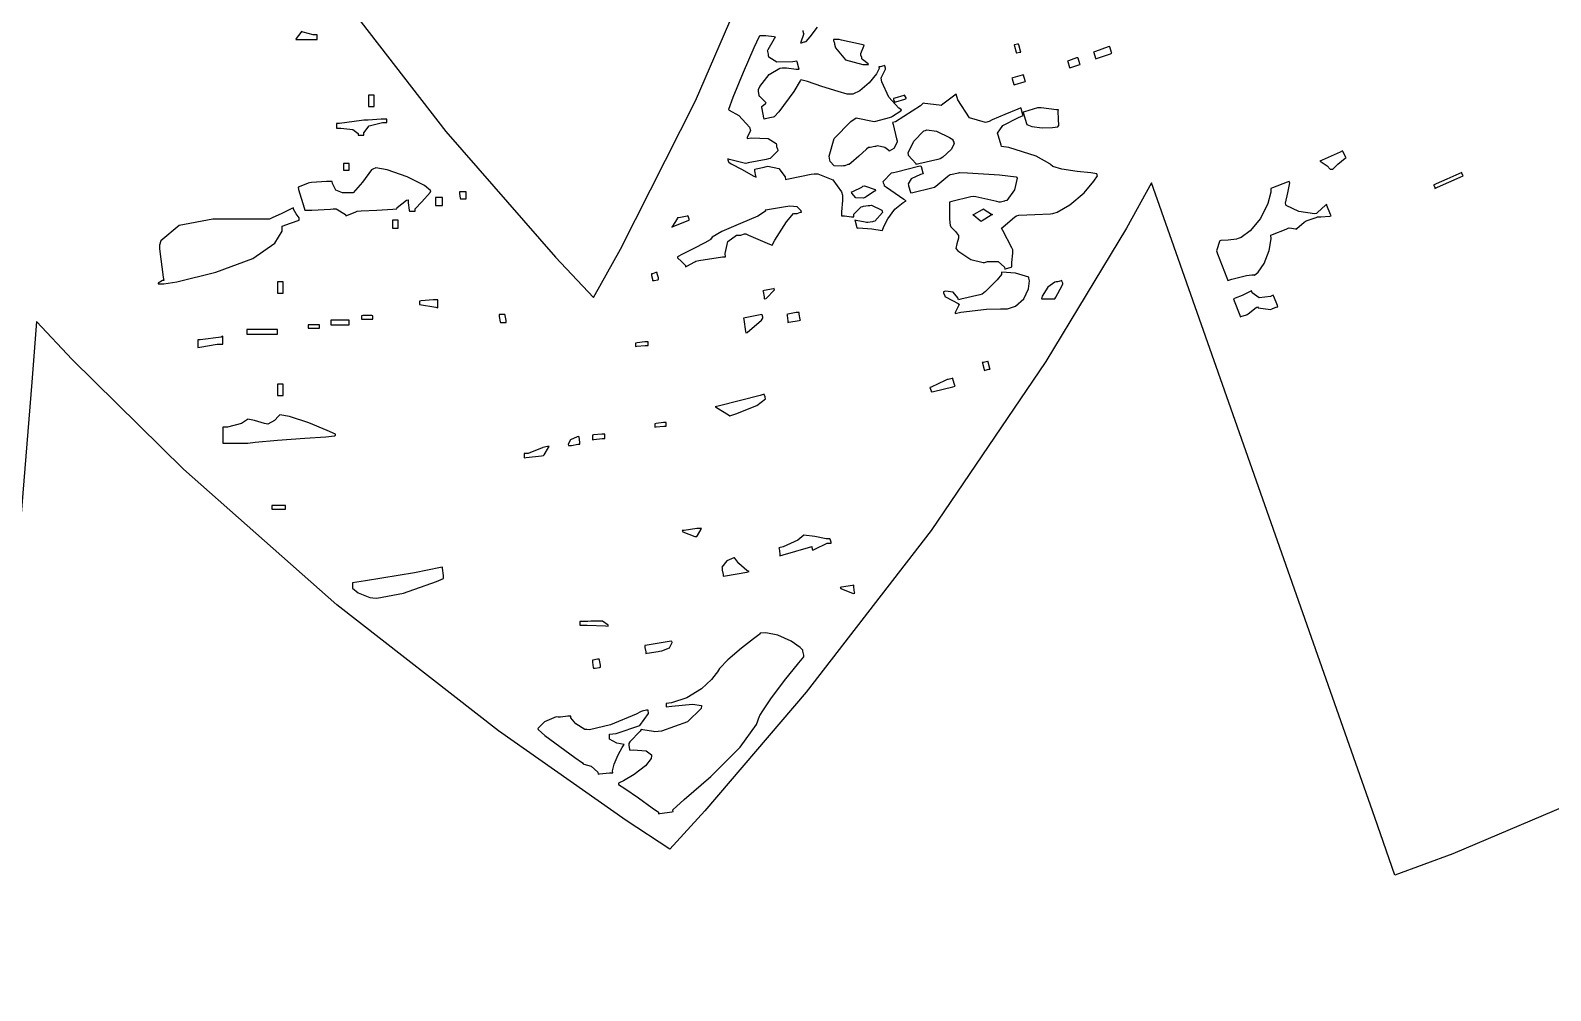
# Model space of a CAD drawing. Extents: x 46 to 308, y 59 to 295.
# Drawn here: x 172.25 to 219.43, y 68.14 to 97.93 of the extents above; entities that cross this region are included whole.
import ezdxf

# ---------------------------------------------------------------- set-up
doc = ezdxf.new("R2010")
doc.units = 0
doc.header["$MEASUREMENT"] = 0

msp = doc.modelspace()

# ---------------------------------------------------------------- linework, layer by layer
at = {"color": 7}
for points in [[(167.82, 112.903), (173.01, 112.165), (174.06, 112.077), (174.06, 112.077), (174.772, 110.509), (177.236, 105.948), (180.953, 100.211), (185.138, 94.7995), (188.54, 90.8967), (189.724, 89.6415), (190.556, 91.1447), (192.884, 95.7502), (195.592, 101.997), (197.765, 108.443), (199.019, 113.455), (199.319, 115.146), (200.35, 115.543), (205.263, 117.651), (210.035, 120.042), (210.997, 120.58), (213.008, 117.308), (233.15, 84.5524)], [(196.215, 97.9318), (196.215, 97.9054), (196.241, 97.8352), (196.251, 97.8256), (196.241, 97.7995), (196.153, 97.5706), (196.144, 97.5431), (196.179, 97.5431), (196.257, 97.579), (196.285, 97.579), (196.319, 97.5886), (196.449, 97.7318), (196.674, 98.0338)], [(225.076, 76.0635), (216.393, 72.3815), (214.595, 71.7201), (213.968, 73.5115), (207.67, 91.4135), (207.045, 93.2035), (206.267, 91.7952), (203.765, 87.6625), (200.2, 82.4191), (196.319, 77.3987), (193.176, 73.7196), (192.088, 72.5318), (190.736, 73.4138), (186.774, 76.2014), (181.759, 80.1081), (176.995, 84.3195), (173.539, 87.7203), (172.438, 88.9), (172.288, 87.0133), (170.753, 68.1397)]]:
    msp.add_lwpolyline(points, dxfattribs=at)
for points in [[(180.658, 97.8958), (180.64, 97.8697), (180.498, 97.6768), (180.482, 97.6492), (180.648, 97.6492), (181.025, 97.6492), (181.151, 97.6492), (181.151, 97.6849), (181.151, 97.7635), (181.151, 97.7896), (181.027, 97.7896), (180.71, 97.8793), (180.658, 97.8958)], [(194.874, 97.7554), (194.864, 97.747), (194.704, 97.3928), (194.371, 96.6227), (194.05, 95.8455), (193.912, 95.48), (193.922, 95.4624), (193.93, 95.4539), (194.23, 95.2899), (194.565, 94.9332), (194.593, 94.827), (194.583, 94.8009), (194.495, 94.6065), (194.487, 94.5804), (194.627, 94.5981), (195.143, 94.5804), (195.393, 94.4217), (195.403, 94.3681), (195.403, 94.3335), (195.429, 94.2453), (195.439, 94.2276), (195.447, 94.1931), (195.209, 93.9546), (195.156, 93.9451), (195.085, 93.9285), (194.521, 93.8209), (194.451, 93.8029), (194.397, 93.8128), (193.94, 93.9285), (193.887, 93.9451), (193.887, 93.919), (193.912, 93.8484), (193.922, 93.8389), (194, 93.7948), (194.332, 93.6103), (194.681, 93.424), (194.769, 93.3799), (194.759, 93.4074), (194.733, 93.5729), (194.733, 93.6265), (194.768, 93.6364), (195.024, 93.69), (195.05, 93.6985), (195.138, 93.7161), (195.473, 93.6502), (195.667, 93.3898), (195.685, 93.3097), (195.774, 93.3277), (196.479, 93.4695), (196.567, 93.4861), (196.69, 93.478), (197.153, 93.2974), (197.422, 92.9224), (197.449, 92.8165), (197.449, 92.6578), (197.415, 92.3011), (197.415, 92.1812), (197.511, 92.1812), (197.729, 92.1452), (197.802, 92.1452), (197.802, 92.2253), (198.031, 92.4553), (198.085, 92.4638), (198.101, 92.4733), (198.247, 92.498), (198.297, 92.498), (198.349, 92.5079), (198.675, 92.3576), (198.684, 92.3216), (198.693, 92.2775), (198.454, 92.0143), (198.402, 92.0048), (198.384, 91.9963), (198.239, 91.9688), (198.191, 91.9688), (198.155, 91.9787), (197.872, 92.0309), (197.838, 92.039), (197.846, 92.0129), (197.899, 91.8199), (197.908, 91.7924), (197.952, 91.8023), (198.362, 91.772), (198.684, 91.7222), (198.684, 91.7222), (198.693, 91.7318), (198.735, 91.8422), (198.857, 92.0888), (199.076, 92.3837), (199.329, 92.5932), (199.426, 92.6401), (199.354, 92.6842), (198.816, 93.0533), (198.754, 93.0974), (198.754, 93.1252), (198.728, 93.1954), (198.72, 93.2035), (198.71, 93.2476), (198.975, 93.5136), (199.037, 93.5221), (199.125, 93.5397), (199.805, 93.7161), (199.885, 93.7327), (199.893, 93.7066), (199.945, 93.5136), (199.955, 93.4861), (199.867, 93.46), (199.578, 93.3235), (199.486, 93.1693), (199.496, 93.1333), (199.504, 93.1072), (199.557, 92.9143), (199.566, 92.8867), (199.636, 92.9047), (200.227, 93.0465), (200.308, 93.0631), (200.352, 93.0988), (200.722, 93.406), (200.767, 93.4501), (200.801, 93.46), (201.056, 93.5136), (201.083, 93.5221), (201.33, 93.5136), (202.322, 93.4515), (202.838, 93.3898), (202.847, 93.3799), (202.873, 93.3457), (202.789, 92.9845), (202.547, 92.6578), (202.494, 92.6401), (202.476, 92.6317), (202.357, 92.6042), (202.318, 92.6042), (202.238, 92.6222), (201.585, 92.764), (201.506, 92.7806), (201.435, 92.764), (200.845, 92.6222), (200.767, 92.6042), (200.767, 92.4761), (200.77, 92.0888), (200.791, 91.8725), (200.801, 91.8626), (200.817, 91.8365), (200.963, 91.6919), (201.056, 91.5638), (201.047, 91.5458), (201.047, 91.488), (200.999, 91.313), (200.968, 91.1669), (200.977, 91.1571), (201.03, 91.0869), (201.43, 90.8279), (201.815, 90.726), (201.859, 90.7341), (201.947, 90.7616), (202.282, 90.7616), (202.476, 90.5852), (202.494, 90.5235), (202.511, 90.533), (202.689, 90.5852), (202.707, 90.5937), (202.707, 90.726), (202.741, 91.0237), (202.741, 91.1229), (202.705, 91.1849), (202.423, 91.7222), (202.388, 91.7924), (202.432, 91.8284), (202.803, 92.1466), (202.847, 92.1812), (202.926, 92.1992), (203.423, 92.2168), (203.904, 92.2348), (203.976, 92.2514), (204.115, 92.2913), (204.508, 92.5146), (204.954, 92.892), (205.256, 93.249), (205.361, 93.424), (205.353, 93.4501), (205.343, 93.478), (205.155, 93.5108), (204.734, 93.5577), (204.26, 93.6308), (203.977, 93.7136), (203.906, 93.7687), (203.888, 93.7867), (203.465, 94.0248), (202.617, 94.2979), (202.388, 94.3321), (202.379, 94.3681), (202.291, 94.6506), (202.282, 94.6849), (202.264, 94.7388), (202.432, 94.9854), (202.917, 95.2334), (203.06, 95.286), (203.05, 95.3121), (202.996, 95.5065), (202.988, 95.5326), (202.89, 95.4885), (202.494, 95.3216), (202.098, 95.1537), (202.001, 95.1096), (201.885, 95.075), (201.396, 95.2154), (201.03, 95.7792), (200.977, 95.9556), (200.933, 95.921), (200.562, 95.6388), (200.518, 95.6028), (200.456, 95.6123), (200.007, 95.6649), (199.955, 95.673), (199.875, 95.5947), (199.091, 95.0916), (199.003, 95.0736), (199.019, 95.0129), (199.125, 94.5624), (199.143, 94.5085), (199.151, 94.4644), (199.045, 94.2717), (198.903, 94.1846), (198.896, 94.1917), (198.887, 94.2012), (198.763, 94.3031), (198.534, 94.3501), (198.473, 94.3321), (198.456, 94.324), (198.309, 94.2979), (198.261, 94.2979), (198.199, 94.2453), (197.961, 94.0333), (197.722, 93.8223), (197.662, 93.7687), (197.618, 93.7687), (197.519, 93.7327), (197.485, 93.7327), (197.423, 93.7161), (197.193, 93.7288), (197.07, 93.865), (197.062, 93.9091), (197.035, 94.0248), (197.189, 94.5762), (197.714, 95.1096), (197.872, 95.214), (197.925, 95.2059), (198.384, 95.1191), (198.438, 95.1096), (198.49, 95.1191), (198.913, 95.2334), (198.967, 95.25), (199.001, 95.268), (199.257, 95.4359), (199.283, 95.4624), (199.204, 95.516), (198.887, 95.8631), (198.676, 96.3344), (198.65, 96.4487), (198.658, 96.4766), (198.772, 96.7052), (198.79, 96.7313), (198.79, 96.7588), (198.763, 96.8294), (198.754, 96.8375), (198.737, 96.8294), (198.617, 96.8015), (198.578, 96.8015), (198.586, 96.7521), (198.504, 96.581), (198.282, 96.3002), (197.987, 96.0589), (197.768, 95.9556), (197.696, 95.9556), (197.6, 95.9556), (197.314, 96.0328), (196.814, 96.194), (196.366, 96.3429), (196.161, 96.3965), (196.144, 96.3785), (196.135, 96.3704), (195.936, 96.0395), (195.473, 95.4098), (195.333, 95.25), (195.297, 95.2419), (195.05, 95.1893), (195.016, 95.1798), (195.006, 95.2154), (194.954, 95.498), (194.946, 95.5326), (194.946, 95.5682), (195.059, 95.6649), (195.086, 95.673), (195.068, 95.691), (194.892, 95.8688), (194.874, 95.8854), (194.864, 95.9129), (194.84, 96.0508), (194.84, 96.096), (194.884, 96.194), (195.17, 96.5648), (195.509, 96.7588), (195.579, 96.7673), (195.712, 96.7673), (196.009, 96.7313), (196.108, 96.7313), (196.099, 96.7588), (196.047, 96.9518), (196.038, 96.9779), (195.906, 96.9518), (195.411, 96.949), (195.165, 97.1021), (195.156, 97.1543), (195.156, 97.1903), (195.13, 97.2799), (195.122, 97.2965), (195.148, 97.3406), (195.341, 97.6753), (195.369, 97.7194), (195.325, 97.729), (195.068, 97.765), (194.882, 97.765), (194.874, 97.7554)], [(197.167, 97.6492), (197.167, 97.6147), (197.203, 97.5349), (197.203, 97.5071), (197.229, 97.3928), (197.546, 97.0195), (198.082, 96.8735), (198.261, 96.8735), (198.243, 96.8911), (198.067, 97.0319), (198.049, 97.0499), (198.049, 97.0855), (198.015, 97.1642), (198.015, 97.1903), (198.023, 97.2178), (198.111, 97.4467), (198.121, 97.4729), (198.041, 97.4908), (197.422, 97.6327), (197.343, 97.6492), (197.299, 97.6492), (197.2, 97.6492), (197.167, 97.6492)], [(202.777, 97.4729), (202.785, 97.4467), (202.838, 97.2524), (202.847, 97.2263), (202.864, 97.2358), (202.956, 97.2605), (202.988, 97.2605), (202.978, 97.288), (202.926, 97.481), (202.917, 97.5071), (202.882, 97.5071), (202.794, 97.4824), (202.777, 97.4729)], [(205.246, 97.2605), (205.255, 97.2439), (205.307, 97.0675), (205.317, 97.0499), (205.369, 97.0675), (205.766, 97.2083), (205.81, 97.2263), (205.8, 97.2439), (205.748, 97.4203), (205.74, 97.4369), (205.696, 97.4203), (205.299, 97.2785), (205.246, 97.2605)], [(204.435, 96.9779), (204.443, 96.9617), (204.495, 96.7853), (204.505, 96.7673), (204.539, 96.7768), (204.788, 96.865), (204.823, 96.8735), (204.814, 96.8911), (204.76, 97.0675), (204.752, 97.0841), (204.716, 97.076), (204.461, 96.9878), (204.435, 96.9779)], [(202.707, 96.4487), (202.715, 96.4325), (202.767, 96.2561), (202.777, 96.2381), (202.811, 96.2477), (203.094, 96.3359), (203.13, 96.3443), (203.12, 96.362), (203.068, 96.5383), (203.06, 96.5549), (203.024, 96.5468), (202.741, 96.4586), (202.707, 96.4487)], [(182.739, 95.9196), (182.739, 95.8314), (182.739, 95.6331), (182.739, 95.5668), (182.783, 95.5668), (182.882, 95.5668), (182.915, 95.5668), (182.915, 95.655), (182.915, 95.8536), (182.915, 95.9196), (182.871, 95.9196), (182.772, 95.9196), (182.739, 95.9196)], [(199.037, 95.8151), (199.037, 95.7887), (199.063, 95.7185), (199.073, 95.709), (199.107, 95.7185), (199.39, 95.7972), (199.426, 95.8151), (199.426, 95.8413), (199.39, 95.9005), (199.39, 95.9196), (199.354, 95.9115), (199.071, 95.8247), (199.037, 95.8151)], [(203.06, 95.3904), (203.068, 95.3562), (203.154, 95.0736), (203.164, 95.0376), (203.171, 95.0087), (203.323, 94.9537), (203.645, 94.911), (203.973, 94.9152), (204.134, 94.9413), (204.152, 94.9674), (204.161, 94.9773), (204.152, 95.1756), (204.143, 95.4278), (204.152, 95.4624), (204.09, 95.4719), (203.613, 95.5241), (203.553, 95.5326), (203.499, 95.5241), (203.104, 95.4084), (203.06, 95.3904)], [(181.751, 95.0376), (181.751, 95.0034), (181.751, 94.9247), (181.751, 94.8972), (181.878, 94.8972), (182.258, 94.8574), (182.422, 94.729), (182.422, 94.6849), (182.466, 94.6849), (182.565, 94.6849), (182.598, 94.6849), (182.598, 94.7579), (182.765, 94.9731), (183.169, 95.0736), (183.304, 95.0736), (183.304, 95.1011), (183.304, 95.1604), (183.304, 95.1798), (183.128, 95.1798), (182.731, 95.1438), (182.598, 95.1438), (182.518, 95.1357), (181.839, 95.0475), (181.751, 95.0376)], [(200.025, 94.827), (200.069, 94.845), (200.368, 94.8048), (200.773, 94.6065), (200.871, 94.5444), (200.871, 94.5183), (200.907, 94.4591), (200.907, 94.4383), (200.915, 94.4122), (200.827, 94.2315), (200.562, 93.9987), (200.484, 93.9451), (200.412, 93.9285), (199.821, 93.7867), (199.742, 93.7687), (199.733, 93.7962), (199.606, 93.9408), (199.496, 94.0498), (199.496, 94.0855), (199.486, 94.1296), (199.667, 94.4961), (199.971, 94.8104), (200.025, 94.827)], [(212.266, 93.8749), (212.31, 93.8569), (212.495, 93.7246), (212.587, 93.6265), (212.619, 93.6265), (212.669, 93.6265), (212.821, 93.7768), (213.05, 93.9631), (213.078, 93.9793), (213.068, 93.9973), (212.98, 94.1751), (212.972, 94.1917), (212.9, 94.1571), (212.336, 93.901), (212.266, 93.8749)], [(182.879, 93.6265), (182.835, 93.6004), (182.553, 93.2173), (182.268, 92.8867), (182.174, 92.8867), (182.13, 92.8867), (182.031, 92.8867), (181.997, 92.8867), (181.929, 92.8867), (181.723, 92.9707), (181.618, 93.1788), (181.61, 93.2395), (181.434, 93.2395), (180.975, 93.2134), (180.905, 93.2035), (180.869, 93.187), (180.586, 93.0811), (180.552, 93.0631), (180.569, 92.9929), (180.745, 92.4292), (180.763, 92.3576), (180.983, 92.3576), (181.556, 92.3837), (181.645, 92.3918), (181.741, 92.3918), (182.024, 92.2168), (182.033, 92.1812), (182.068, 92.1907), (182.35, 92.305), (182.386, 92.3216), (182.509, 92.3315), (183.003, 92.3576), (183.497, 92.3837), (183.621, 92.3918), (183.629, 92.4359), (183.92, 92.6663), (183.974, 92.6744), (183.974, 92.5862), (184, 92.3576), (184.01, 92.3216), (184.054, 92.3216), (184.153, 92.3216), (184.186, 92.3216), (184.186, 92.3946), (184.393, 92.6137), (184.652, 92.9047), (184.679, 92.9569), (184.679, 92.9569), (184.477, 93.1168), (183.938, 93.3856), (183.319, 93.6075), (182.965, 93.6696), (182.879, 93.6265)], [(181.963, 93.8029), (181.963, 93.7507), (181.963, 93.6322), (181.963, 93.5923), (182.007, 93.5923), (182.106, 93.5923), (182.14, 93.5923), (182.14, 93.6459), (182.14, 93.7645), (182.14, 93.8029), (182.095, 93.8029), (181.996, 93.8029), (181.963, 93.8029)], [(215.794, 93.1333), (215.802, 93.1252), (215.83, 93.0522), (215.83, 93.0271), (215.918, 93.0631), (216.624, 93.3813), (216.712, 93.4159), (216.702, 93.4254), (216.676, 93.4985), (216.676, 93.5221), (216.578, 93.478), (216.209, 93.3154), (215.872, 93.1693), (215.794, 93.1333)], [(198.085, 93.0974), (198.137, 93.1072), (198.464, 92.9929), (198.473, 92.9569), (198.446, 92.9404), (198.189, 92.7626), (198.155, 92.7446), (198.093, 92.7283), (197.864, 92.7407), (197.74, 92.8769), (197.732, 92.921), (197.767, 92.9308), (198.049, 93.0712), (198.085, 93.0974)], [(210.749, 93.0271), (210.742, 92.9086), (210.648, 92.5572), (210.422, 92.093), (210.104, 91.7085), (209.828, 91.5099), (209.726, 91.4756), (209.682, 91.459), (209.416, 91.4273), (209.188, 91.415), (209.161, 91.4054), (209.152, 91.379), (209.065, 91.1229), (209.057, 91.0869), (209.091, 90.9987), (209.374, 90.2589), (209.41, 90.1707), (209.532, 90.2148), (209.985, 90.3249), (210.16, 90.3471), (210.22, 90.3471), (210.242, 90.34), (210.352, 90.4311), (210.537, 90.6999), (210.695, 91.1006), (210.754, 91.4633), (210.749, 91.5818), (210.801, 91.5995), (211.224, 91.7663), (211.278, 91.7924), (211.312, 91.8023), (211.516, 91.7758), (211.526, 91.7582), (211.552, 91.7843), (211.781, 91.9787), (211.807, 92.0048), (211.842, 92.0228), (212.152, 92.1286), (212.196, 92.1452), (212.301, 92.1452), (212.575, 92.1727), (212.619, 92.1812), (212.601, 92.2168), (212.487, 92.4994), (212.478, 92.534), (212.442, 92.5079), (212.194, 92.2789), (212.16, 92.2514), (212.098, 92.2348), (211.617, 92.3135), (211.224, 92.4994), (211.208, 92.534), (211.198, 92.5696), (211.274, 92.8867), (211.33, 93.2049), (211.314, 93.2395), (211.252, 93.2229), (210.801, 93.0451), (210.749, 93.0271)], [(184.82, 92.7446), (184.82, 92.6842), (184.82, 92.5449), (184.82, 92.498), (184.872, 92.498), (184.992, 92.498), (185.032, 92.498), (185.032, 92.5601), (185.032, 92.6994), (185.032, 92.7446), (184.978, 92.7446), (184.858, 92.7446), (184.82, 92.7446)], [(185.561, 92.921), (185.561, 92.8688), (185.587, 92.7283), (185.597, 92.7104), (185.641, 92.7104), (185.74, 92.7104), (185.773, 92.7104), (185.773, 92.764), (185.773, 92.8825), (185.773, 92.921), (185.72, 92.921), (185.6, 92.921), (185.561, 92.921)], [(179.67, 92.075), (179.492, 92.075), (178.963, 92.075), (178.434, 92.075), (178.259, 92.075), (177.91, 92.075), (176.868, 91.882), (176.293, 91.4054), (176.248, 91.2633), (176.257, 91.1585), (176.371, 90.2765), (176.389, 90.1707), (176.345, 90.1707), (176.213, 90.092), (176.213, 90.0645), (176.257, 90.0645), (176.356, 90.0645), (176.389, 90.0645), (176.795, 90.1347), (178.002, 90.4254), (179.149, 90.854), (179.831, 91.3296), (180.057, 91.7042), (180.057, 91.8284), (180.057, 91.8602), (180.322, 91.9522), (180.586, 92.0447), (180.586, 92.075), (180.586, 92.1163), (180.498, 92.239), (180.41, 92.3809), (180.41, 92.4278), (180.34, 92.3932), (180.053, 92.2514), (179.748, 92.111), (179.67, 92.075)], [(183.48, 92.039), (183.48, 91.9787), (183.48, 91.8393), (183.48, 91.7924), (183.525, 91.7924), (183.624, 91.7924), (183.657, 91.7924), (183.657, 91.8545), (183.657, 91.9939), (183.657, 92.039), (183.613, 92.039), (183.513, 92.039), (183.48, 92.039)], [(192.334, 92.111), (192.316, 92.0845), (192.174, 91.8559), (192.158, 91.8284), (192.218, 91.8559), (192.659, 92.0309), (192.687, 92.039), (192.687, 92.075), (192.661, 92.1646), (192.653, 92.1812), (192.625, 92.1727), (192.369, 92.1205), (192.334, 92.111)], [(195.05, 92.3576), (195.056, 92.3216), (194.826, 92.1702), (194.283, 91.9385), (193.701, 91.6877), (193.402, 91.5197), (193.358, 91.4396), (193.348, 91.4315), (193.182, 91.3433), (192.832, 91.1627), (192.489, 90.9891), (192.334, 90.9105), (192.334, 90.9105), (192.334, 90.8748), (192.457, 90.7658), (192.581, 90.6378), (192.581, 90.5937), (192.615, 90.6117), (192.863, 90.7535), (192.899, 90.7701), (192.987, 90.7881), (193.727, 90.9024), (193.815, 90.9105), (193.806, 91.0085), (193.895, 91.379), (194.16, 91.5734), (194.24, 91.5818), (194.292, 91.5818), (194.411, 91.616), (194.451, 91.616), (194.529, 91.5818), (195.182, 91.2992), (195.263, 91.2633), (195.351, 91.4231), (195.712, 91.9963), (195.931, 92.2514), (196.004, 92.2514), (196.048, 92.2514), (196.147, 92.2874), (196.18, 92.2874), (196.171, 92.3315), (196.047, 92.4553), (195.818, 92.4733), (195.756, 92.4638), (195.685, 92.4553), (195.121, 92.3671), (195.05, 92.3576)], [(201.825, 92.3918), (201.851, 92.3756), (202.08, 92.2334), (202.106, 92.2154), (202.07, 92.1992), (201.787, 92.0228), (201.753, 92.0048), (201.727, 92.0228), (201.532, 92.1893), (201.506, 92.2154), (201.541, 92.2334), (201.797, 92.3756), (201.825, 92.3918)], [(179.917, 90.1347), (179.917, 90.0465), (179.917, 89.8483), (179.917, 89.7819), (179.961, 89.7819), (180.06, 89.7819), (180.093, 89.7819), (180.093, 89.8701), (180.093, 90.0688), (180.093, 90.1347), (180.049, 90.1347), (179.95, 90.1347), (179.917, 90.1347)], [(191.522, 90.3813), (191.522, 90.3291), (191.558, 90.2106), (191.558, 90.1707), (191.602, 90.1707), (191.717, 90.1968), (191.735, 90.2049), (191.735, 90.2589), (191.699, 90.3785), (191.699, 90.4173), (191.655, 90.4173), (191.556, 90.3813), (191.522, 90.3813)], [(202.388, 90.4173), (202.388, 90.3609), (202.246, 90.1883), (201.894, 89.826), (201.789, 89.746), (201.717, 89.7297), (201.126, 89.5876), (201.047, 89.5696), (201.03, 89.6317), (200.885, 89.8137), (200.65, 89.8356), (200.59, 89.8179), (200.59, 89.7834), (200.624, 89.7033), (200.624, 89.6758), (200.668, 89.6497), (201.039, 89.4567), (201.083, 89.4292), (201.065, 89.4031), (200.951, 89.1741), (200.943, 89.1466), (201.127, 89.1907), (201.916, 89.2845), (202.35, 89.2888), (202.494, 89.2888), (202.575, 89.2888), (202.818, 89.378), (203.076, 89.607), (203.228, 89.9142), (203.254, 90.1651), (203.236, 90.2409), (203.236, 90.2794), (202.825, 90.3951), (202.397, 90.4268), (202.388, 90.4173)], [(203.623, 89.6056), (203.728, 89.6056), (203.966, 89.6056), (204.046, 89.6056), (204.072, 89.6497), (204.266, 90.0204), (204.294, 90.0645), (204.294, 90.092), (204.258, 90.1513), (204.258, 90.1707), (204.24, 90.1622), (204.12, 90.1347), (204.082, 90.1347), (204.038, 90.1181), (203.825, 89.964), (203.649, 89.6856), (203.623, 89.6056)], [(194.98, 89.8521), (194.988, 89.826), (195.016, 89.6606), (195.016, 89.6056), (195.077, 89.6151), (195.341, 89.8783), (195.333, 89.9223), (195.305, 89.9142), (195.024, 89.862), (194.98, 89.8521)], [(209.586, 89.6056), (209.602, 89.5449), (209.779, 89.0944), (209.797, 89.0404), (209.813, 89.0503), (209.991, 89.1039), (210.009, 89.1124), (210.043, 89.1385), (210.29, 89.3329), (210.326, 89.359), (210.352, 89.3244), (210.731, 89.2708), (210.785, 89.2888), (210.801, 89.2983), (210.943, 89.3505), (210.961, 89.359), (210.952, 89.3946), (210.837, 89.6772), (210.821, 89.7117), (210.733, 89.6772), (210.378, 89.6373), (210.166, 89.7915), (210.149, 89.8521), (210.087, 89.8179), (209.853, 89.7033), (209.638, 89.6235), (209.586, 89.6056)], [(184.326, 89.5354), (184.326, 89.5092), (184.326, 89.45), (184.326, 89.4292), (184.326, 89.4292), (184.829, 89.341), (184.892, 89.323), (184.892, 89.3851), (184.892, 89.5244), (184.892, 89.5696), (184.749, 89.5696), (184.379, 89.5449), (184.326, 89.5354)], [(195.721, 89.1124), (195.73, 89.0859), (195.756, 88.9208), (195.756, 88.864), (195.79, 88.8739), (196.108, 88.9275), (196.144, 88.936), (196.135, 88.9621), (196.108, 89.1275), (196.108, 89.1826), (196.011, 89.1826), (195.756, 89.1219), (195.721, 89.1124)], [(180.869, 88.7938), (180.869, 88.7677), (180.869, 88.7084), (180.869, 88.6876), (180.957, 88.6876), (181.156, 88.6876), (181.222, 88.6876), (181.222, 88.7155), (181.222, 88.7748), (181.222, 88.7938), (181.133, 88.7938), (180.935, 88.7938), (180.869, 88.7938)], [(181.574, 88.936), (181.574, 88.9014), (181.574, 88.8213), (181.574, 88.7938), (181.715, 88.7938), (182.033, 88.7938), (182.14, 88.7938), (182.14, 88.8298), (182.14, 88.9095), (182.14, 88.936), (182.086, 88.9455), (181.635, 88.9455), (181.574, 88.936)], [(182.527, 89.0764), (182.527, 89.0503), (182.527, 88.991), (182.527, 88.9702), (182.615, 88.9702), (182.813, 88.9702), (182.879, 88.9702), (182.879, 88.9977), (182.879, 89.057), (182.879, 89.0764), (182.844, 89.0859), (182.561, 89.0859), (182.527, 89.0764)], [(186.796, 89.1124), (186.796, 89.0503), (186.822, 88.8919), (186.832, 88.864), (186.876, 88.864), (186.975, 88.864), (187.008, 88.864), (187.008, 88.9261), (186.98, 89.0859), (186.972, 89.1124), (186.928, 89.1124), (186.829, 89.1124), (186.796, 89.1124)], [(194.381, 89.0062), (194.389, 88.9621), (194.441, 88.5913), (194.451, 88.5472), (194.495, 88.5567), (194.936, 88.936), (194.98, 89.0062), (194.98, 89.0337), (194.954, 89.1039), (194.946, 89.1124), (194.892, 89.1039), (194.433, 89.0157), (194.381, 89.0062)], [(177.447, 88.3348), (177.447, 88.2745), (177.447, 88.1352), (177.447, 88.0883), (177.508, 88.1063), (178.044, 88.1944), (178.223, 88.1944), (178.223, 88.2565), (178.223, 88.3955), (178.223, 88.441), (178.169, 88.4149), (177.517, 88.3267), (177.447, 88.3348)], [(178.965, 88.6534), (178.965, 88.6188), (178.965, 88.5391), (178.965, 88.5112), (179.202, 88.5112), (179.737, 88.5112), (179.917, 88.5112), (179.917, 88.5472), (179.917, 88.6273), (179.917, 88.6534), (179.678, 88.6534), (179.142, 88.6534), (178.965, 88.6534)], [(191.029, 88.2304), (191.029, 88.204), (191.029, 88.1447), (191.029, 88.1242), (191.064, 88.1338), (191.328, 88.1585), (191.418, 88.1585), (191.418, 88.1863), (191.418, 88.2456), (191.418, 88.2646), (191.32, 88.2646), (191.073, 88.24), (191.029, 88.2304)], [(201.789, 87.6293), (201.797, 87.6032), (201.85, 87.4102), (201.859, 87.3827), (201.876, 87.3926), (201.996, 87.4187), (202.035, 87.4187), (202.026, 87.4462), (201.973, 87.6392), (201.965, 87.6653), (201.947, 87.6572), (201.827, 87.6293), (201.789, 87.6293)], [(179.917, 86.9597), (179.917, 86.8715), (179.917, 86.6733), (179.917, 86.6069), (179.961, 86.6069), (180.06, 86.6069), (180.093, 86.6069), (180.093, 86.6951), (180.093, 86.8938), (180.093, 86.9597), (180.049, 86.9597), (179.95, 86.9597), (179.917, 86.9597)], [(200.165, 86.8535), (200.165, 86.8535), (200.201, 86.7488), (200.201, 86.7131), (200.28, 86.7311), (200.871, 86.8729), (200.943, 86.8895), (200.933, 86.917), (200.879, 87.11), (200.871, 87.1361), (200.853, 87.128), (200.733, 87.1001), (200.695, 87.1001), (200.641, 87.0659), (200.2, 86.8634), (200.165, 86.8535)], [(193.499, 86.2542), (193.543, 86.2281), (193.913, 85.9991), (193.958, 85.9716), (194.142, 86.0337), (194.794, 86.294), (195.059, 86.5022), (195.05, 86.5367), (195.05, 86.5643), (195.024, 86.6345), (195.016, 86.6429), (194.892, 86.5988), (193.631, 86.2817), (193.499, 86.2542)], [(179.953, 85.9716), (179.943, 85.9635), (179.824, 85.8227), (179.616, 85.7169), (179.564, 85.725), (179.51, 85.7345), (179.202, 85.8227), (178.999, 85.8654), (178.999, 85.8654), (178.989, 85.8573), (178.796, 85.7306), (178.366, 85.6188), (178.223, 85.6188), (178.223, 85.4964), (178.223, 85.2191), (178.223, 85.1256), (178.416, 85.1256), (178.853, 85.1256), (178.999, 85.1256), (179.226, 85.1531), (179.914, 85.2138), (180.767, 85.2759), (181.415, 85.3239), (181.689, 85.3556), (181.717, 85.3722), (181.717, 85.4082), (181.46, 85.5155), (180.887, 85.7525), (180.287, 85.9483), (179.987, 86.0076), (179.953, 85.9716)], [(189.688, 85.3722), (189.688, 85.3376), (189.688, 85.2593), (189.688, 85.2318), (189.732, 85.2413), (189.99, 85.266), (190.077, 85.266), (190.077, 85.302), (190.077, 85.3817), (190.077, 85.4082), (189.979, 85.4082), (189.723, 85.3817), (189.688, 85.3722)], [(191.629, 85.725), (191.629, 85.6989), (191.629, 85.6396), (191.629, 85.6188), (191.663, 85.6287), (191.902, 85.6548), (191.981, 85.6548), (191.981, 85.6823), (191.981, 85.7416), (191.981, 85.761), (191.893, 85.761), (191.663, 85.7345), (191.629, 85.725)], [(187.572, 84.8071), (187.572, 84.7729), (187.572, 84.6942), (187.572, 84.6667), (187.632, 84.6762), (188.109, 84.7288), (188.171, 84.7369), (188.189, 84.7644), (188.33, 84.9933), (188.347, 85.0194), (188.294, 85.0194), (188.153, 84.9933), (188.137, 84.9835), (188.075, 84.9574), (187.697, 84.8071), (187.572, 84.8071)], [(188.948, 85.0554), (189.037, 85.0554), (189.235, 85.0896), (189.301, 85.0896), (189.301, 85.1517), (189.273, 85.3101), (189.265, 85.3362), (189.212, 85.32), (189.013, 85.2234), (188.939, 85.0911), (188.948, 85.0554)], [(179.74, 83.1854), (179.74, 83.1592), (179.74, 83.1), (179.74, 83.0792), (179.845, 83.0792), (180.084, 83.0792), (180.163, 83.0792), (180.163, 83.1067), (180.163, 83.166), (180.163, 83.1854), (180.057, 83.1854), (179.819, 83.1854), (179.74, 83.1854)], [(192.476, 82.4096), (192.492, 82.375), (192.872, 82.2247), (192.933, 82.2332), (192.951, 82.2593), (193.066, 82.4537), (193.076, 82.4798), (192.925, 82.4798), (192.537, 82.4191), (192.476, 82.4096)], [(196.251, 82.2674), (196.251, 82.2674), (196.06, 82.1133), (195.607, 81.9065), (195.475, 81.8804), (195.483, 81.854), (195.509, 81.6889), (195.509, 81.6321), (195.606, 81.6599), (196.4, 81.8885), (196.497, 81.9146), (196.497, 81.8885), (196.523, 81.8183), (196.533, 81.8085), (196.594, 81.8363), (196.97, 82.0208), (197.097, 82.0208), (197.097, 82.0568), (197.07, 82.145), (197.062, 82.1612), (196.944, 82.1612), (196.59, 82.229), (196.251, 82.2674), (196.251, 82.2674)], [(182.246, 80.7861), (182.246, 80.76), (182.246, 80.7007), (182.246, 80.6799), (182.246, 80.6305), (182.416, 80.4774), (182.782, 80.337), (182.879, 80.3271), (183.002, 80.319), (183.828, 80.4693), (184.847, 80.8302), (185.068, 80.9265), (185.068, 81.0147), (185.04, 81.2451), (185.032, 81.2793), (184.978, 81.2631), (184.167, 81.099), (182.651, 80.8482), (182.246, 80.7861)], [(193.711, 81.2451), (193.711, 81.1844), (193.745, 81.045), (193.745, 80.9985), (193.824, 81.008), (194.477, 81.1223), (194.557, 81.1389), (194.485, 81.1749), (194.235, 81.3911), (194.106, 81.5538), (194.098, 81.5619), (194.08, 81.5717), (193.864, 81.4698), (193.701, 81.2807), (193.711, 81.2451)], [(197.379, 80.6457), (197.396, 80.6111), (197.784, 80.4609), (197.838, 80.4693), (197.828, 80.4954), (197.802, 80.6609), (197.802, 80.7159), (197.758, 80.7074), (197.423, 80.6552), (197.379, 80.6457)], [(189.301, 79.5874), (189.301, 79.5609), (189.301, 79.5016), (189.301, 79.4812), (189.522, 79.4812), (190.095, 79.4551), (190.183, 79.4452), (190.173, 79.4812), (189.997, 79.5969), (189.644, 79.605), (189.548, 79.5874), (189.486, 79.5874), (189.346, 79.5874), (189.301, 79.5874)], [(194.874, 79.1986), (194.856, 79.182), (194.685, 79.0526), (194.315, 78.7633), (193.897, 78.4006), (193.638, 78.1346), (193.569, 78.0341), (193.525, 77.9734), (193.384, 77.7956), (193.078, 77.501), (192.621, 77.2266), (192.144, 77.0696), (191.981, 77.046), (191.981, 77.0199), (191.981, 76.962), (191.981, 76.9415), (192.158, 76.9676), (192.793, 77.0255), (193.076, 76.9881), (193.076, 76.9758), (193.066, 76.8876), (192.643, 76.4783), (191.831, 76.1919), (191.629, 76.164), (191.584, 76.1739), (191.25, 76.2275), (191.206, 76.236), (191.17, 76.1919), (190.851, 75.8553), (190.817, 75.8112), (190.817, 75.759), (190.843, 75.6186), (190.853, 75.6006), (190.958, 75.6102), (191.359, 75.5784), (191.528, 75.4503), (191.522, 75.4242), (191.509, 75.3413), (191.332, 75.1141), (190.984, 74.8425), (190.649, 74.6495), (190.5, 74.5765), (190.5, 74.5765), (190.5, 74.5367), (190.693, 74.4142), (191.117, 74.1151), (191.542, 73.8092), (191.735, 73.6713), (191.735, 73.6244), (191.779, 73.6342), (192.15, 73.6865), (192.194, 73.6946), (192.184, 73.7485), (192.537, 74.0696), (193.361, 74.7808), (194.27, 75.6902), (194.786, 76.3958), (194.874, 76.659), (194.882, 76.677), (194.975, 76.8216), (195.231, 77.1924), (195.652, 77.7558), (196.098, 78.3124), (196.251, 78.4931), (196.251, 78.5467), (196.215, 78.6666), (196.215, 78.7054), (196.139, 78.788), (195.857, 78.9809), (195.439, 79.164), (195.074, 79.2413), (194.896, 79.2304), (194.874, 79.1986)], [(191.312, 78.8458), (191.312, 78.7852), (191.346, 78.6462), (191.346, 78.5992), (191.39, 78.6088), (191.727, 78.6613), (191.771, 78.6694), (191.841, 78.679), (192.082, 78.7756), (192.166, 78.9421), (192.158, 78.9862), (192.07, 78.97), (191.39, 78.8554), (191.312, 78.8458)], [(189.688, 78.3869), (189.688, 78.3262), (189.714, 78.1678), (189.724, 78.1403), (189.776, 78.1403), (189.909, 78.1678), (189.935, 78.1763), (189.935, 78.238), (189.909, 78.3967), (189.901, 78.4229), (189.847, 78.4229), (189.705, 78.3967), (189.688, 78.3869)], [(187.995, 76.2702), (188.003, 76.236), (188.215, 76.0554), (188.674, 75.7107), (189.145, 75.3731), (189.38, 75.2038), (189.406, 75.1777), (189.424, 75.1692), (189.648, 75.0976), (189.855, 74.9212), (189.865, 74.8591), (189.909, 74.869), (190.219, 74.8951), (190.324, 74.8951), (190.315, 74.961), (190.363, 75.1678), (190.486, 75.456), (190.616, 75.6846), (190.676, 75.777), (190.676, 75.777), (190.676, 75.777), (190.446, 75.8169), (190.217, 75.9449), (190.217, 75.9876), (190.217, 76.0155), (190.217, 76.0748), (190.217, 76.0938), (190.428, 76.1213), (191.161, 76.3598), (191.434, 76.7387), (191.418, 76.8354), (191.364, 76.8354), (191.232, 76.8092), (191.206, 76.7994), (191.046, 76.7211), (190.252, 76.3859), (189.6, 76.2275), (189.512, 76.236), (189.45, 76.2455), (189.171, 76.4205), (189.019, 76.5997), (189.019, 76.659), (188.921, 76.659), (188.702, 76.623), (188.63, 76.623), (188.568, 76.6329), (188.207, 76.4741), (187.995, 76.2702), (187.995, 76.2702)]]:
    msp.add_lwpolyline(points, close=True, dxfattribs=at)

doc.saveas('drawing.dxf')
